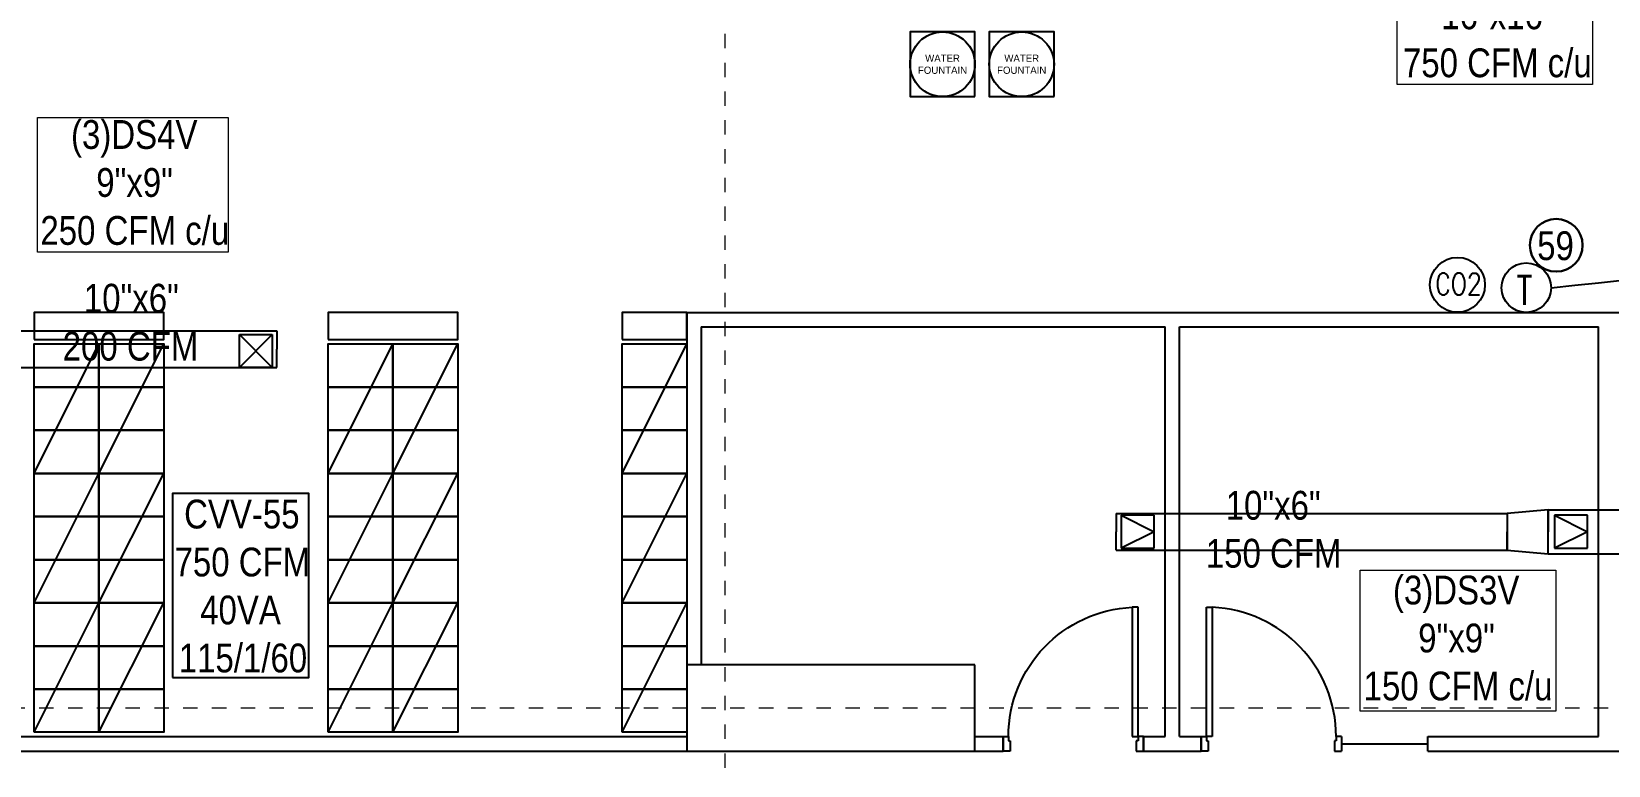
# Model space of a CAD drawing. Header units: inches. Extents: x -3 to 209, y -384 to 20.
# Drawn here: x 157.62 to 168.58, y -10.29 to -5.19 of the extents above; entities that cross this region are included whole.
import ezdxf

# ---------------------------------------------------------------- set-up
doc = ezdxf.new("R2010")
doc.units = ezdxf.units.IN
doc.header["$MEASUREMENT"] = 0
for name, pattern in [('Grid Line 1_2_', [0.022225, 0.0127, -0.003175, 0.003175, -0.003175]), ('Hidden', [7.1438, 4.7625, -2.3813]), ('HIDDEN2', [0.1875, 0.125, -0.0625])]:
    doc.linetypes.add(name, pattern=pattern)
for name, color, linetype in [('BASE PLAN$0$FLOOR LAYOUT 14 Oct (x-ref)$0$20F-032408$0$XDOOR', 253, 'Continuous'), ('BASE PLAN$0$ID-WALL', 253, 'Continuous'), ('BASE PLAN$0$NBS-DARK', 253, 'Continuous'), ('BASE PLAN$0$NBS-HEAVY', 253, 'Continuous'), ('BASE PLAN$0$NDS-DOORS', 253, 'Continuous'), ('BASE PLAN$0$NDS-FIXTURE', 253, 'Continuous'), ('HVAC TEXTO CVV', 2, 'Continuous'), ('HVAC-Accesorios', 1, 'Continuous'), ('HVAC-Equipos', 3, 'Continuous'), ('HVAC-Rejillas', 2, 'HIDDEN2'), ('HVAC-Suministro', 170, 'Continuous'), ('NFF-FURN', 253, 'Continuous'), ('NFF-LIGHT', 253, 'Continuous')]:
    doc.layers.add(name, color=color, linetype=linetype)
for name, color, linetype, lineweight in [('HVAC -Textos Rejillas', 2, 'Continuous', 9), ('HVAC -Textos Suministro', 7, 'Continuous', 9), ('S-COLS', 6, 'Continuous', 13), ('S-GRID', 253, 'Continuous', 9), ('TUBO HVAC', 1, 'Continuous', 30)]:
    doc.layers.add(name, color=color, linetype=linetype, lineweight=lineweight)
doc.styles.add('Arial Narrow', font='ARIALN.TTF', dxfattribs={"height": 0.00295})
doc.styles.add('BASE PLAN$0$darwinmerispeTEXT01', font='GOTHIC.TTF')
doc.styles.add('darwinmerispeTEXT01', font='GOTHIC.TTF')
doc.styles.add('ROMANS', font='romans.shx', dxfattribs={"width": 0.8})

# ---------------------------------------------------------------- blocks, each defined once
blk = doc.blocks.new('ds')
at = {"linetype": 'ByBlock', "lineweight": -2}
for p, q in [((-0.0127, -0.0127), (0.0127, 0.0127)), ((-0.0127, 0.0127), (0.0127, -0.0127)), ((-0.0127, -0.0127), (-0.0127, 0.0127)), ((-0.0127, 0.0127), (0.0127, 0.0127)), ((0.0127, 0.0127), (0.0127, -0.0127)), ((0.0127, -0.0127), (-0.0127, -0.0127))]:
    blk.add_line(p, q, dxfattribs=at)
blk = doc.blocks.new('DS3')
at = {"linetype": 'ByBlock', "lineweight": -2, "ltscale": 25}
for p, q in [((-0.0127, 0.0127), (0, -0.0127)), ((-0.0127, -0.0127), (-0.0127, 0.0127)), ((-0.0127, 0.0127), (0.0127, 0.0127)), ((0, -0.0127), (0.0127, 0.0127)), ((0.0127, 0.0127), (0.0127, -0.0127)), ((0.0127, -0.0127), (-0.0127, -0.0127))]:
    blk.add_line(p, q, dxfattribs=at)
blk = doc.blocks.new('Termostato 1')
at = {"linetype": 'ByBlock', "lineweight": -2}
blk.add_circle((725.333, -473.718), 0.172, dxfattribs=at)
at = {"linetype": 'ByBlock', "lineweight": -2, "insert": (725.414, -473.651, -2.384), "char_height": 0.2, "width": 2.87595, "attachment_point": 1, "rotation": 270, "style": 'ROMANS'}
blk.add_mtext('T', dxfattribs=at)
blk = doc.blocks.new('CO2')
at = {"linetype": 'ByBlock', "lineweight": -2}
blk.add_circle((-74869.314, 50750.37), 0.191, dxfattribs=at)
at = {"linetype": 'ByBlock', "lineweight": -2, "insert": (-74869.469, 50750.451, -2.384), "char_height": 0.15, "width": 2.87595, "attachment_point": 1, "rotation": 0, "style": 'ROMANS'}
blk.add_mtext('CO2', dxfattribs=at)
blk = doc.blocks.new('BASE PLAN$0$YP')
at = {"layer": 'BASE PLAN$0$FLOOR LAYOUT 14 Oct (x-ref)$0$20F-032408$0$XDOOR', "linetype": 'ByBlock', "lineweight": -2}
for p, q in [((-926, 0), (-976, 0)), ((-926, -70), (-926, 0)), ((-50, 0), (0, 0)), ((-50, -70), (-50, 0)), ((-976, -100), (-938, -100)), ((-938, -70), (-926, -70)), ((-938, -100), (-938, -70)), ((-78, -825), (-78, -100)), ((-78, -100), (-38, -100)), ((-38, -70), (-50, -70)), ((-38, -100), (-38, -70)), ((-38, -100), (-38, -825)), ((0, -100), (-38, -100)), ((-78, -1000), (-78, -825)), ((-38, -825), (-38, -1000)), ((-38, -1000), (-78, -1000))]:
    blk.add_line(p, q, dxfattribs=at)
blk.add_arc((-38, -100), 900, 180, 267.4527, dxfattribs=at)
at = {"layer": 'BASE PLAN$0$ID-WALL', "linetype": 'ByBlock', "lineweight": -2}
for p, q in [((-976, -100), (-976, 0)), ((0, -100), (0, 0))]:
    blk.add_line(p, q, dxfattribs=at)
blk.add_lwpolyline([(0, 0), (0, -100)], dxfattribs=at)
blk = doc.blocks.new('A$C0ABF4FFB')
at = {"layer": 'NFF-LIGHT', "linetype": 'ByBlock', "lineweight": -2, "ltscale": 30}
blk.add_line((0, 900), (450, 0), dxfattribs=at)
at = {"layer": 'NFF-LIGHT', "linetype": 'ByBlock', "lineweight": -2}
for points in [[(0, 900), (0, 600), (450, 600), (450, 900)], [(0, 600), (0, 300), (450, 300), (450, 600)], [(0, 300), (0, 0), (450, 0), (450, 300)]]:
    blk.add_lwpolyline(points, close=True, dxfattribs=at)

msp = doc.modelspace()

# ---------------------------------------------------------------- linework, layer by layer
at = {"layer": 'BASE PLAN$0$NBS-DARK'}
msp.add_lwpolyline([(166.724, -10.142), (167.324, -10.142)], dxfattribs=at)
at = {"layer": 'BASE PLAN$0$NBS-HEAVY'}
for p, q in [((162.176, -7.144), (171.859, -7.144)), ((162.176, -7.144), (162.176, -9.592)), ((162.276, -7.244), (165.498, -7.244)), ((162.276, -7.244), (162.276, -9.592)), ((165.498, -10.092), (165.498, -7.244)), ((165.598, -7.244), (168.509, -7.244)), ((165.598, -10.092), (165.598, -7.244)), ((168.509, -10.092), (168.509, -7.244)), ((151.966, -10.092), (162.176, -10.092)), ((164.176, -10.092), (164.372, -10.092)), ((164.372, -10.192), (164.372, -10.092)), ((165.348, -10.092), (165.498, -10.092)), ((165.348, -10.092), (165.348, -10.192)), ((165.598, -10.092), (165.748, -10.092)), ((167.324, -10.092), (168.509, -10.092)), ((167.324, -10.192), (167.324, -10.092)), ((151.966, -10.192), (162.176, -10.192)), ((164.176, -10.192), (164.372, -10.192)), ((165.348, -10.192), (165.748, -10.192)), ((167.324, -10.192), (170.133, -10.192))]:
    msp.add_line(p, q, dxfattribs=at)
for points in [[(157.642, -7.332), (158.542, -7.332), (158.542, -7.144), (157.642, -7.144), (157.642, -7.332)], [(159.684, -7.332), (160.584, -7.332), (160.584, -7.144), (159.684, -7.144), (159.684, -7.332)], [(161.726, -7.332), (162.176, -7.332), (162.176, -7.144), (161.726, -7.144), (161.726, -7.332)]]:
    msp.add_lwpolyline(points, dxfattribs=at)
at = {"layer": 'BASE PLAN$0$NDS-FIXTURE'}
for points in [[(164.177, -5.644), (164.177, -5.194), (163.727, -5.194), (163.727, -5.644), (164.177, -5.644)], [(164.727, -5.644), (164.727, -5.194), (164.277, -5.194), (164.277, -5.644), (164.727, -5.644)]]:
    msp.add_lwpolyline(points, dxfattribs=at)
for centre in [(163.952, -5.419), (164.502, -5.419)]:
    msp.add_circle(centre, 0.225, dxfattribs=at)
at = {"layer": 'HVAC -Textos Rejillas'}
msp.add_lwpolyline([(168.468, -5.559), (167.109, -5.559), (167.109, -4.625), (168.468, -4.625)], close=True, dxfattribs=at)
at = {"layer": 'HVAC -Textos Suministro'}
for points in [[(158.989, -6.725), (157.665, -6.725), (157.665, -5.79), (158.989, -5.79)], [(168.213, -9.914), (166.853, -9.914), (166.853, -8.934), (168.213, -8.934)]]:
    msp.add_lwpolyline(points, close=True, dxfattribs=at)
at = {"layer": 'HVAC TEXTO CVV', "color": 1}
msp.add_lwpolyline([(158.602, -9.68), (159.55, -9.68), (159.55, -8.401), (158.602, -8.401)], close=True, dxfattribs=at)
at = {"layer": 'HVAC-Accesorios', "color": 1, "linetype": 'Hidden'}
msp.add_arc((165.442, 20.675), 27.782, 275.6535, 281.1358, dxfattribs=at)
at = {"layer": 'HVAC-Suministro'}
for p, q in [((157.419, -7.272), (159.328, -7.272)), ((159.328, -7.272), (159.328, -7.399)), ((159.328, -7.526), (159.328, -7.399)), ((157.419, -7.526), (159.328, -7.526)), ((165.158, -8.541), (165.158, -8.668)), ((165.158, -8.541), (167.874, -8.541)), ((167.874, -8.541), (167.874, -8.668)), ((168.158, -8.516), (168.158, -8.668)), ((168.158, -8.516), (170.06, -8.516)), ((165.158, -8.795), (165.158, -8.668)), ((167.874, -8.795), (167.874, -8.668)), ((168.158, -8.821), (168.158, -8.668)), ((165.158, -8.795), (167.874, -8.795)), ((168.158, -8.821), (170.06, -8.821))]:
    msp.add_line(p, q, dxfattribs=at)
msp.add_lwpolyline([(168.158, -8.516), (167.874, -8.541), (167.874, -8.795), (168.158, -8.821)], close=True, dxfattribs=at)
at = {"layer": 'NFF-FURN'}
for points in [[(164.177, -5.644), (164.177, -5.194), (163.727, -5.194), (163.727, -5.644), (164.177, -5.644)], [(164.727, -5.644), (164.727, -5.194), (164.277, -5.194), (164.277, -5.644), (164.727, -5.644)]]:
    msp.add_lwpolyline(points, dxfattribs=at)
for centre in [(163.952, -5.419), (164.502, -5.419)]:
    msp.add_circle(centre, 0.225, dxfattribs=at)
at = {"layer": 'S-COLS', "lineweight": 25}
for p, q in [((164.176, -9.592), (162.176, -9.592)), ((162.176, -9.592), (162.176, -10.192)), ((164.176, -10.192), (164.176, -9.592)), ((162.176, -10.192), (164.176, -10.192))]:
    msp.add_line(p, q, dxfattribs=at)
at = {"layer": 'S-GRID', "linetype": 'Grid Line 1_2_'}
for p, q in [((162.44, 18.992), (162.44, -28.008)), ((122.677, -9.892), (191.998, -9.892))]:
    msp.add_line(p, q, dxfattribs=at)
at = {"layer": 'TUBO HVAC'}
msp.add_circle((168.215, -6.677), 0.183, dxfattribs=at)

# ---------------------------------------------------------------- block references
at = {"layer": 'BASE PLAN$0$NDS-DOORS', "yscale": 0.0009999999999852297, "zscale": 0.0009999999999852297, "rotation": 180}
for p, xscale in [((165.348, -10.192), -0.0009999999999852297), ((165.748, -10.192), 0.0009999999999852297)]:
    msp.add_blockref('BASE PLAN$0$YP', p, dxfattribs=dict(at, xscale=xscale))
at = {"layer": 'HVAC-Equipos'}
msp.add_blockref('CO2', (75036.843, -50757.322), dxfattribs=at)
at = {"layer": 'HVAC-Equipos', "rotation": 90.00000000172517}
msp.add_blockref('Termostato 1', (-305.711, -732.305), dxfattribs=at)
at = {"layer": 'HVAC-Rejillas', "yscale": 9}
for name, p, xscale, zscale, rotation in [('ds', (159.182, -7.411), 9, 12, 180), ('DS3', (165.307, -8.668), -9, 9, 90), ('DS3', (168.318, -8.668), -9, 9, 90)]:
    msp.add_blockref(name, p, dxfattribs=dict(at, xscale=xscale, zscale=zscale, rotation=rotation))
at = {"layer": 'NFF-LIGHT', "linetype": 'ByBlock', "xscale": -0.0009999999999852297, "yscale": 0.0009999999999852297, "zscale": 0.0009999999999852297, "rotation": 180}
for p in [(157.642, -7.362), (158.092, -7.362), (159.684, -7.362), (160.134, -7.362), (161.726, -7.362), (157.642, -8.262), (158.092, -8.262), (159.684, -8.262), (160.134, -8.262), (161.726, -8.262), (157.642, -9.162), (158.092, -9.162), (159.684, -9.162), (160.134, -9.162), (161.726, -9.162)]:
    msp.add_blockref('A$C0ABF4FFB', p, dxfattribs=at)

# ---------------------------------------------------------------- texts
at = {"layer": 'BASE PLAN$0$NDS-FIXTURE', "char_height": 0.05, "width": 0.34324, "attachment_point": 5, "style": 'BASE PLAN$0$darwinmerispeTEXT01'}
for s, insert in [('{\\fCentury Gothic|b0|i0|c0|p34;WATER FOUNTAIN}', (163.952, -5.419)), ('WATER FOUNTAIN', (164.502, -5.419))]:
    msp.add_mtext(s, dxfattribs=dict(at, insert=insert))
at = {"layer": 'HVAC -Textos Rejillas', "insert": (166.975, -4.642), "char_height": 0.2, "width": 1.6348, "attachment_point": 1, "style": 'Arial Narrow'}
msp.add_mtext('\\pi0.38391;(2)REAF\\P\\pi0.44162;16"x16"\\P\\pi0.17525;750 CFM c/u', dxfattribs=at)
at = {"layer": 'HVAC -Textos Suministro', "char_height": 0.2, "attachment_point": 1, "style": 'Arial Narrow'}
for s, insert, width in [('\\pi0.38596;(3)DS4V\\P\\pi0.56133;9"x9"\\P\\pi0.1732;250 CFM c/u', (157.512, -5.807), 1.6348), ('\\pi0.28216;10"x6" \\P\\pi0.13496;200 CFM', (157.705, -6.945), 1.18847), ('\\pi0.28216;10"x6" \\P\\pi0.14403;150 CFM', (165.637, -8.384), 1.18847), ('\\pi0.38596;(3)DS3V\\P\\pi0.56133;9"x9"\\P\\pi0.18227;150 CFM c/u', (166.695, -8.973), 1.6348)]:
    msp.add_mtext(s, dxfattribs=dict(at, insert=insert, width=width))
at = {"layer": 'HVAC TEXTO CVV', "color": 1, "char_height": 0.2, "width": 1.6348, "attachment_point": 1, "style": 'Arial Narrow'}
for s, insert in [('\\pi0.69973;59', (167.383, -6.58)), ('\\pi0.42661;CVV-55\\P\\pi0.36017;750 CFM\\P\\pi0.53821;40VA\\P\\pi0.38937;115/1/60', (158.257, -8.445))]:
    msp.add_mtext(s, dxfattribs=dict(at, insert=insert))
at = {"layer": 'NFF-FURN', "char_height": 0.05, "width": 0.34324, "attachment_point": 5, "style": 'darwinmerispeTEXT01'}
for s, insert in [('{\\fCentury Gothic|b0|i0|c0|p34;WATER FOUNTAIN}', (163.952, -5.419)), ('WATER FOUNTAIN', (164.502, -5.419))]:
    msp.add_mtext(s, dxfattribs=dict(at, insert=insert))

doc.saveas('drawing.dxf')
